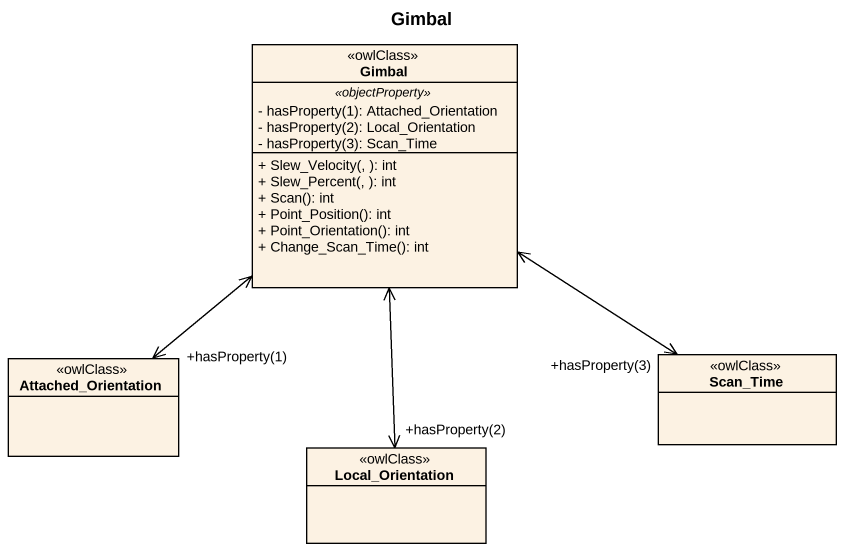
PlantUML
@startuml
title Gimbal
hide circle
hide empty members
skinparam classAttributeIconSize 0
class Gimbal <<owlClass>> {
  .. <<objectProperty>> ..
  {field} - hasProperty(1): Attached_Orientation
  {field} - hasProperty(2): Local_Orientation
  {field} - hasProperty(3): Scan_Time
  --
  + Slew_Velocity(, ): int
  + Slew_Percent(, ): int
  + Scan(): int
  + Point_Position(): int
  + Point_Orientation(): int
  + Change_Scan_Time(): int
}
class Attached_Orientation <<owlClass>>
class Scan_Time <<owlClass>>
class Local_Orientation <<owlClass>>
Gimbal <--> "+hasProperty(1)" Attached_Orientation
Gimbal <--> "+hasProperty(3)" Scan_Time
Gimbal <--> "+hasProperty(2)" Local_Orientation
@enduml
